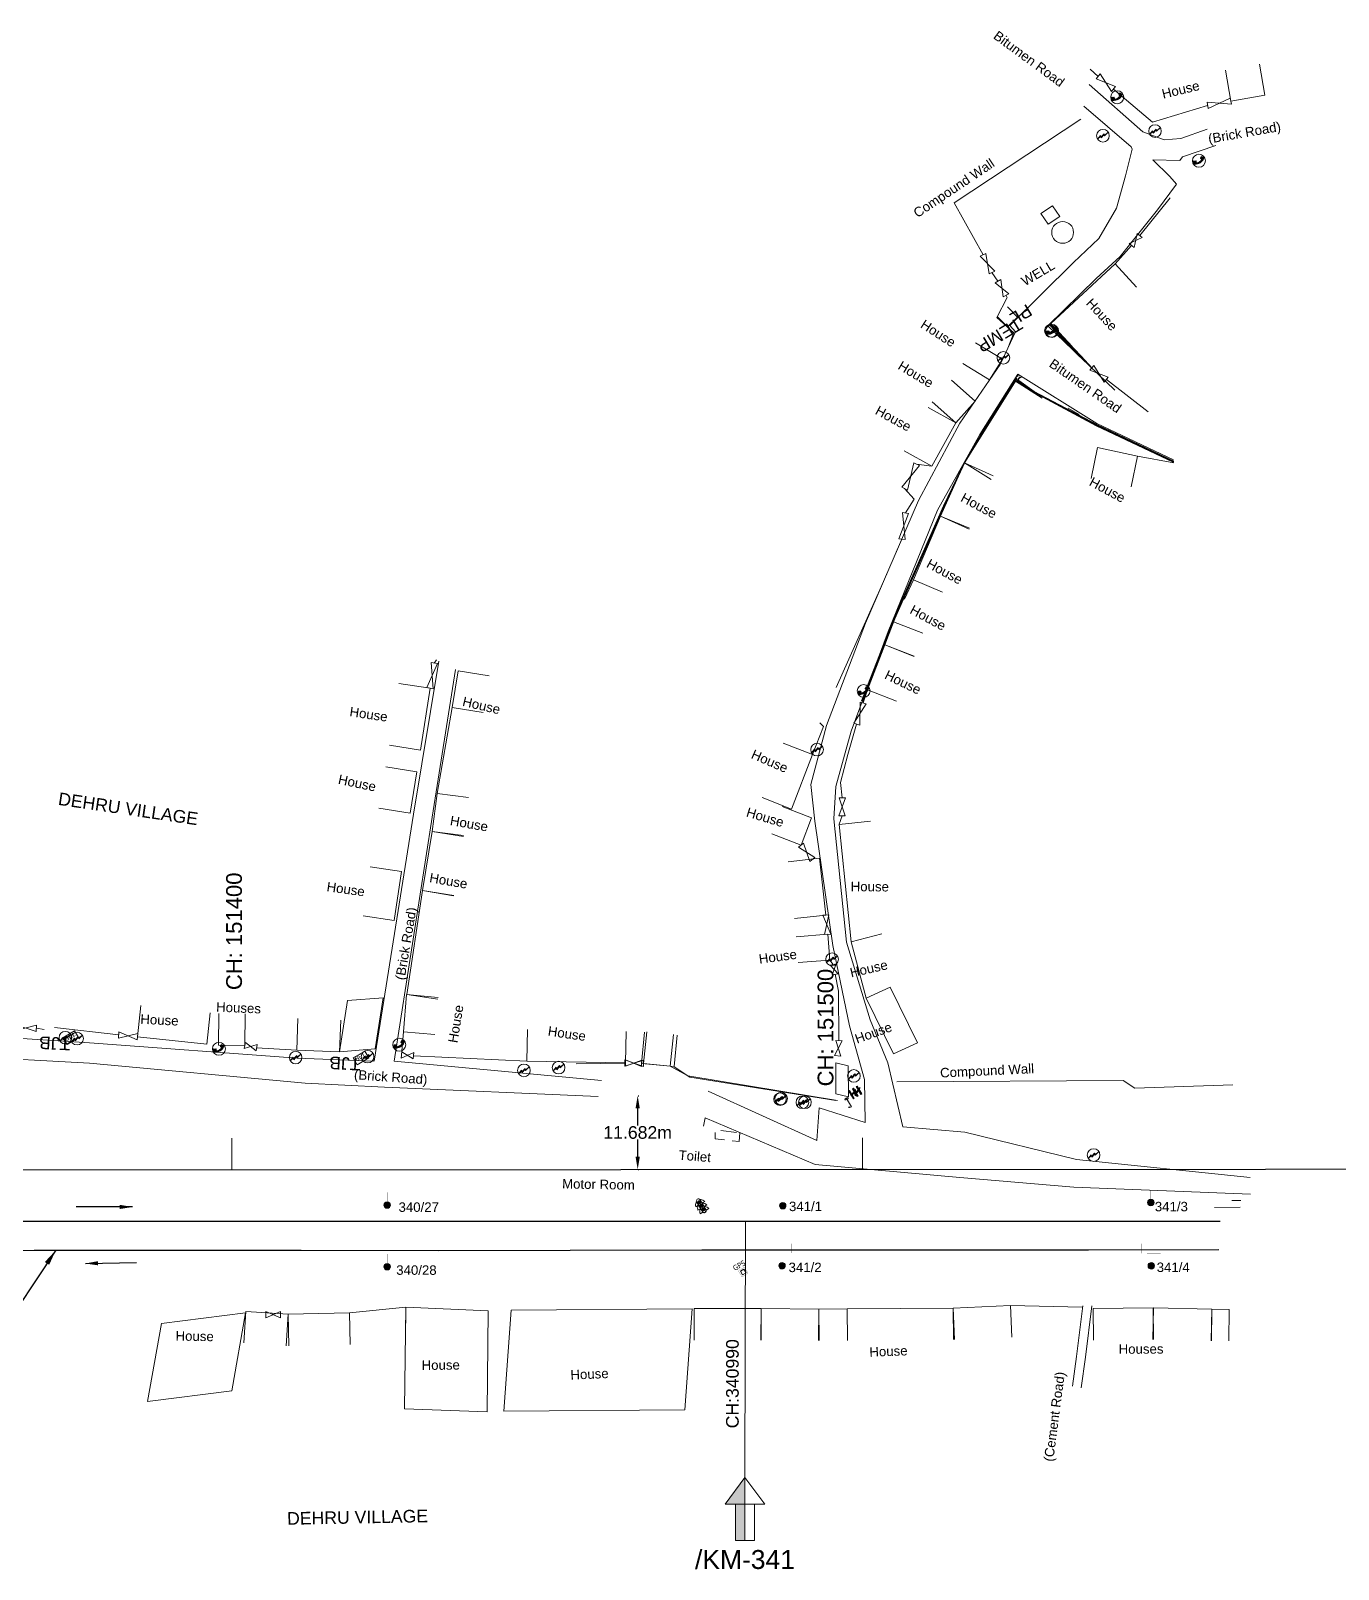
# Model space of a CAD drawing. Header units: metres. Extents: x 592467 to 614288, y 3398001 to 3402649.
# Drawn here: x 597419.9 to 597627.1, y 3398650 to 3398893.8 of the extents above; entities that cross this region are included whole.
import ezdxf
from ezdxf.enums import TextEntityAlignment as Align

# ---------------------------------------------------------------- set-up
doc = ezdxf.new("R2010")
doc.units = ezdxf.units.M
doc.header["$MEASUREMENT"] = 0
doc.linetypes.add('DASHED', pattern=[0.75, 0.5, -0.25])
doc.layers.get('0').update_dxf_attribs({"lineweight": 0})
doc.layers.get('Defpoints').update_dxf_attribs({"lineweight": 0})
for name, color, linetype, lineweight in [('Bounary Dim', 10, 'Continuous', 13), ('Commercial Building Pucca', 7, 'Continuous', 13), ('Compound Wall', 7, 'Continuous', 13), ('Drain Bottom', 5, 'Continuous', 0), ('Drain Top', 5, 'Continuous', 0), ('Electric Pole', 7, 'Continuous', 13), ('Existing Chainage', 7, 'Continuous', 0), ('Existing IR Track', 143, 'Continuous', 0), ('flow direction', 7, 'Continuous', 0), ('Gate', 7, 'Continuous', 13), ('GPS', 7, 'Continuous', 13), ('Grill', 7, 'Continuous', 13), ('KM STONE', 7, 'Continuous', 0), ('Lamp_Post', 7, 'Continuous', 0), ('OHE MAST', 7, 'Continuous', 0), ('OHE MAST TEXT', 7, 'Continuous', 0), ('Pipe Line', 4, 'Continuous', 0), ('Proposed Chainage', 10, 'Continuous', 0), ('Religious_Place', 7, 'Continuous', 13), ('Residential Building Pucca', 7, 'Continuous', 13), ('Residential Building Semipucca', 7, 'Continuous', 13), ('Shed', 7, 'Continuous', 13), ('Sign Board', 7, 'Continuous', 13), ('Subroad Edge', 34, 'Continuous', 0), ('Telephone Junction Box', 7, 'Continuous', 13), ('Telephone_Pole', 7, 'Continuous', 13), ('Text', 7, 'Continuous', 13), ('TJB', 7, 'Continuous', 0), ('Transformer', 7, 'Continuous', 13), ('Village Name', 7, 'Continuous', 0), ('Well', 5, 'Continuous', 0)]:
    doc.layers.add(name, color=color, linetype=linetype, lineweight=lineweight)
doc.styles.add('ARIAL', font='arial.ttf')
doc.styles.add('CUT-FILL', font='cut-fill.shx', dxfattribs={"height": 2})
doc.styles.get("Standard").update_dxf_attribs({"font": 'arial.ttf'})
doc.styles.add('street name', font='tahoma.ttf', dxfattribs={"height": 2})
doc.styles.add('Style-Arial', font='arial.ttf')
doc.styles.add('Text', font='arial.ttf', dxfattribs={"height": 2})
doc.styles.add('Vill txt', font='arial.ttf', dxfattribs={"height": 3})
doc.dimstyles.new('ISO-25', dxfattribs={"dimtxt": 2.5, "dimasz": 2.5, "dimexe": 1.25, "dimexo": 0.625, "dimtad": 1, "dimtxsty": 'Standard', "dimcen": 2.5, "dimadec": 0, "dimazin": 0, "dimtfac": 1, "dimtmove": 0, "dimatfit": 3, "dimfxl": 1, "dimarcsym": 0})
doc.dimstyles.get("Standard").update_dxf_attribs({"dimtxt": 8, "dimasz": 0.18, "dimexe": 0.18, "dimexo": 0.0625, "dimgap": 0.09, "dimtad": 0, "dimtih": 1, "dimtoh": 1, "dimdec": 3, "dimzin": 0, "dimdsep": 46, "dimtxsty": 'Standard', "dimcen": 0.09, "dimadec": 0, "dimazin": 0, "dimtfac": 1, "dimtdec": 3, "dimtofl": 0, "dimtmove": 0, "dimatfit": 3, "dimfxl": 1, "dimtolj": 1, "dimtzin": 0, "dimarcsym": 0})

# ---------------------------------------------------------------- blocks, each defined once
blk = doc.blocks.new('GT')
at = {"layer": 'Gate'}
for p, q in [((-0.5, -0.5), (-0.5, 0.5)), ((-0.5, 0.5), (0.5, -0.5)), ((0.5, 0.5), (0.5, -0.5))]:
    blk.add_line(p, q, dxfattribs=at)
at = {"layer": 'Gate', "flags": 128}
blk.add_lwpolyline([(0.5, 0.5), (-0.5, -0.5)], dxfattribs=at)
blk = doc.blocks.new('EP')
at = {"extrusion": (0, 0, -1)}
blk.add_hatch(color=8, dxfattribs=at).paths.add_polyline_path([(-0.31, -0.24), (-0.94, -0.01), (-0.41, -0.1), (-0.43, 0.15), (0.21, -0.05), (0.21, 0.16), (0.93, -0.01), (0.31, 0.07), (0.31, -0.19), (-0.31, 0)])
at = {"color": 8}
for p, q in [((-0.93, -0.01), (-0.21, 0.16)), ((-0.31, 0.07), (-0.93, -0.01)), ((-0.31, -0.19), (-0.31, 0.07)), ((0.31, 0), (-0.31, -0.19)), ((-0.21, 0.16), (-0.21, -0.05)), ((-0.21, -0.05), (0.43, 0.15)), ((0.31, -0.24), (0.31, 0)), ((0.43, 0.15), (0.41, -0.1)), ((0.94, -0.01), (0.31, -0.24)), ((0.41, -0.1), (0.94, -0.01))]:
    blk.add_line(p, q, dxfattribs=at)
blk.add_circle((0, 0), 1, dxfattribs=at)
blk = doc.blocks.new('LP')
at = {"flags": 128}
for points in [[(0, 0), (0, 1.5)], [(0.25, 1.35), (0.44, 1.35)]]:
    blk.add_lwpolyline(points, dxfattribs=at)
for centre, radius, start, end in [((0.07, 0.99), 0.519, 57.6425, 97.3165), ((0.34, 1.33), 0.094, 11.7012, 168.0476)]:
    blk.add_arc(centre, radius, start, end)
at = {"extrusion": (0, 0, -1)}
blk.add_ellipse((0, 0.01), major_axis=(0.308, 0), ratio=0.400495, dxfattribs=at)
blk.add_ellipse((0.35, 1.36), major_axis=(0.0017, 0.0438), ratio=0.461056, start_param=1.74022, end_param=4.575836)
blk = doc.blocks.new('SIG')
for color, points in [(1, [(-0.22, 0.42, 0.180295), (-0.01, 0.33, -0.00255), (0.01, 0.33, -0.00255), (0.02, 0.33, 0.180295), (0.23, 0.42, -0.002654), (0.25, 0.44, 0.184495), (0.33, 0.65, 1.000001), (-0.32, 0.65, 0.184495), (-0.24, 0.44, -0.002654)]), (2, [(0.23, -0.23, -0.002654), (0.25, -0.21, 0.184495), (0.33, 0.01, 1.000001), (-0.32, 0.01, 0.184495), (-0.24, -0.21, -0.002654), (-0.22, -0.23, 0.180295), (-0.01, -0.32, -0.00255), (0.01, -0.32, -0.00255), (0.02, -0.32, 0.180295)]), (3, [(0.23, -0.88, -0.002654), (0.25, -0.86, 0.184495), (0.33, -0.64, 1.000001), (-0.32, -0.64, 0.184495), (-0.24, -0.86, -0.002654), (-0.22, -0.88, 0.395599)])]:
    blk.add_hatch(color=color).paths.add_polyline_path(points)
for p, q in [((-0.31, 0.98), (-0.32, -0.9)), ((0.33, -0.9), (0.32, 0.98))]:
    blk.add_line(p, q)
at = {"flags": 128}
for points in [[(-0.31, 0.98), (-0.81, 0.98, 0.198758), (-0.42, 0.41, 0.003814), (-0.31, 0.39)], [(-0.31, 0.33), (-0.81, 0.33, 0.198758), (-0.42, -0.23, 0.003727), (-0.32, -0.26)], [(0.32, 0.98), (0.82, 0.98, -0.198758), (0.44, 0.41, -0.003814), (0.32, 0.39)], [(0.32, 0.33), (0.82, 0.33, -0.198758), (0.44, -0.23, -0.003727), (0.33, -0.26)], [(-0.32, -0.32), (-0.81, -0.32, 0.198758), (-0.42, -0.88, 0.003639), (-0.32, -0.9)], [(0.33, -0.32), (0.82, -0.32, -0.198758), (0.44, -0.88, -0.003639), (0.33, -0.9)]]:
    blk.add_lwpolyline(points, format="xyb", dxfattribs=at)
for centre, radius, start, end in [((0.01, 0.91), 0.324, 12.4049, 167.5951), ((0.01, 0.81), 0.357, 27.7578, 152.2422), ((0.01, -0.9), 0.324, 181.4572, 358.5428)]:
    blk.add_arc(centre, radius, start, end)
blk = doc.blocks.new('TP')
at = {"layer": 'Telephone_Pole'}
blk.add_hatch(color=8, dxfattribs=at).paths.add_polyline_path([(0.49, 0.08, -0.516403), (0.5, 0.04, 0.157799), (0.42, -0.19, 0.257253), (0.43, -0.21), (0.7, -0.4, 0.297943), (0.73, -0.4, 0.213635), (0.94, -0.09, 0.292624), (0.86, 0.1, 0.314672), (-0.86, 0.1, 0.297888), (-0.94, -0.1, 0.205841), (-0.73, -0.4, 0.297943), (-0.7, -0.4), (-0.43, -0.21, 0.257253), (-0.42, -0.19, 0.155164), (-0.5, 0.04, -0.510878), (-0.49, 0.08, -0.167449)])
at = {"layer": 'Telephone_Pole', "color": 8}
for p, q in [((-0.7, -0.4), (-0.43, -0.21)), ((0.7, -0.4), (0.43, -0.21))]:
    blk.add_line(p, q, dxfattribs=at)
blk.add_circle((0, 0), 1.03, dxfattribs=at)
for centre, radius, start, end in [((0.01, -1.13), 1.5, 55.3659, 125.2353), ((-0.48, 0.05), 0.0243, 109.2181, 217.464), ((-0.82, -0.21), 0.402, 2.1844, 37.464), ((0.01, -1.34), 1.5, 71.1943, 109.2181), ((0.82, -0.21), 0.402, 141.9464, 177.8156), ((0.48, 0.06), 0.0243, 321.9464, 71.1943), ((0.75, -0.06), 0.194, 350.1231, 55.3659), ((-0.44, -0.19), 0.0258, 304.4776, 2.1844), ((0.44, -0.19), 0.0258, 177.8156, 235.5224), ((0.72, -0.38), 0.0258, 235.5224, 301.8866), ((0.49, -0.01), 0.462, 301.8866, 350.1231)]:
    blk.add_arc(centre, radius, start, end, dxfattribs=at)
for p in [(-0.44, -0.22), (0.44, -0.22)]:
    blk.add_point(p, dxfattribs=at)
blk = doc.blocks.new('TRF')
at = {"extrusion": (0, 0, -1)}
blk.add_hatch(color=256, dxfattribs=at).paths.add_polyline_path([(-0.22, -0.04), (-0.38, 0.42), (0.98, -0.29), (-0.02, 0.04), (0.18, -0.39), (-0.98, 0.09)])
for p, q in [((-0.69, 0.72), (-0.69, -0.72)), ((-0.52, 0.72), (-0.69, 0.72)), ((-0.52, -0.72), (-0.52, 0.72)), ((0, 0.72), (0, -0.72)), ((0.17, 0.72), (0, 0.72)), ((0.17, -0.72), (0.17, 0.72)), ((0.7, 0.72), (0.7, -0.72)), ((0.87, 0.72), (0.7, 0.72)), ((0.87, -0.72), (0.87, 0.72)), ((-0.69, -0.72), (-0.52, -0.72)), ((0, -0.72), (0.17, -0.72)), ((0.7, -0.72), (0.87, -0.72))]:
    blk.add_line(p, q)
at = {"flags": 128}
blk.add_lwpolyline([(0.22, -0.04), (0.38, 0.42), (-0.98, -0.29), (0.02, 0.04), (-0.18, -0.39), (0.98, 0.09), (0.22, -0.04)], close=True, dxfattribs=at)
blk = doc.blocks.new('GPS')
at = {"const_width": 0.0279, "flags": 128}
blk.add_lwpolyline([(0.56, -0.56), (-0.56, -0.56), (-0.56, 0.56), (0.56, 0.56), (0.56, -0.56)], close=True, dxfattribs=at)
blk.add_3dface([(0.33, -0.33), (-0.33, -0.33), (-0.33, 0.33), (0.33, 0.33)])
at = {"style": 'street name'}
blk.add_text('GPS', height=0.868, rotation=179.0563, dxfattribs=at).set_placement((1.06, -0.8, -111.29))
blk = doc.blocks.new('TJB')
at = {"layer": 'TJB'}
for p, q in [((1.04, 0.63), (-1.09, 0.63)), ((-1.09, 0.63), (-1.09, -0.63)), ((1.04, -0.63), (1.04, 0.63)), ((-1.09, -0.63), (1.04, -0.63))]:
    blk.add_line(p, q, dxfattribs=at)
at = {"layer": 'TJB', "insert": (-0.9, -0.62), "char_height": 0.739, "attachment_point": 7, "line_spacing_factor": 0.6, "style": 'CUT-FILL'}
blk.add_mtext('TJB', dxfattribs=at)
blk = doc.blocks.new('OHE MAST')
at = {"layer": 'OHE MAST'}
h = blk.add_hatch(color=256, dxfattribs=at)
edge = h.paths.add_edge_path()
edge.add_arc((0, 0), 0.514, 0, 360)
at = {"layer": 'OHE MAST', "lineweight": 13, "const_width": 0.01, "flags": 128}
for points in [[(1.5, 3.5), (1.5, 2), (-1.5, 2), (-1.5, 3.5)], [(0, 2), (0, 0)]]:
    blk.add_lwpolyline(points, dxfattribs=at)
at = {"layer": 'OHE MAST'}
blk.add_circle((0, 0), 0.514, dxfattribs=at)
blk = doc.blocks.new('KM POST PLAN')
at = {"extrusion": (0, 0, -1)}
h = blk.add_hatch(color=256, dxfattribs=at)
h.paths.add_polyline_path([(0, -20), (0, -8.47), (3, -8.47), (3, -20)])
h.paths.add_polyline_path([(0, -8.47), (0, 0), (6.25, -8.47), (3, -8.47)], flags=16)
at = {"flags": 128}
for points in [[(0, 0), (-6.25, -8.47), (6.25, -8.47)], [(0, 0), (0, -20)], [(0, 0), (6.25, -8.47)], [(3, -8.47), (3, -20), (-3, -20), (-3, -8.47)]]:
    blk.add_lwpolyline(points, dxfattribs=at)
at = {"style": 'Style-Arial'}
blk.add_attdef('KM-POST', text='', height=6, dxfattribs=at).set_placement((0, -26, -263.95), align=Align.MIDDLE_CENTER)
blk = doc.blocks.new('*D227')
at = {"layer": 'Bounary Dim', "color": 0, "lineweight": -2, "transparency": 16777216}
for p, q in [((597516.12, 3398725.05), (597516.24, 3398725.05)), ((597516.06, 3398723.05), (597516.06, 3398720.32)), ((597516.07, 3398715.37), (597516.07, 3398718.1)), ((597516.13, 3398713.37), (597516.25, 3398713.37))]:
    blk.add_line(p, q, dxfattribs=at)
at = {"layer": 'Bounary Dim', "color": 0, "lineweight": 13, "transparency": 16777216}
for points in [[(597516.4, 3398723.05), (597515.73, 3398723.05), (597516.06, 3398725.05)], [(597516.4, 3398715.37), (597515.73, 3398715.37), (597516.07, 3398713.37)]]:
    blk.add_solid(points, dxfattribs=at)
at = {"layer": 'Defpoints', "color": 0, "lineweight": 13, "transparency": 16777216}
for p in [(597516.06, 3398725.05), (597516.07, 3398713.37), (597516.07, 3398713.37)]:
    blk.add_point(p, dxfattribs=at)
at = {"layer": 'Bounary Dim', "color": 0, "transparency": 16777216, "insert": (597516.06, 3398719.21), "char_height": 2, "attachment_point": 5}
blk.add_mtext('\\A1;11.682m', dxfattribs=at)

msp = doc.modelspace()

# ---------------------------------------------------------------- linework, layer by layer
at = {"layer": 'Bounary Dim', "lineweight": 30, "flags": 128}
msp.add_lwpolyline([(596593.3051, 3398712.8805), (598740.0687, 3398714.0135)], dxfattribs=at)
at = {"layer": 'Commercial Building Pucca', "color": 88, "linetype": 'DASHED', "ltscale": 5, "flags": 128}
msp.add_lwpolyline([(597532.2385, 3398719.1602), (597532.1761, 3398717.7881), (597528.3298, 3398718.2247), (597528.3937, 3398719.6304)], close=True, dxfattribs=at)
at = {"layer": 'Commercial Building Pucca'}
msp.add_3dface([(597582.9668, 3398864.4024), (597581.1545, 3398863.1568), (597579.9837, 3398864.8534), (597581.7965, 3398866.0993)], dxfattribs=at)
at = {"layer": 'Compound Wall', "lineweight": 13, "flags": 128}
for points in [[(597589.0478, 3398886.5848), (597587.8081, 3398887.7582)], [(597606.4152, 3398881.9774), (597597.6732, 3398879.3417), (597591.4988, 3398884.5889)], [(597586.319, 3398879.8281), (597566.2539, 3398866.5615), (597570.8179, 3398858.3111)], [(597600.4678, 3398867.3545), (597595.6606, 3398861.3922)], [(597594.3524, 3398859.7728), (597591.7494, 3398856.8731)], [(597572.2208, 3398855.5282), (597573.1818, 3398854.1299)], [(597574.4566, 3398851.879), (597574.631, 3398851.5547), (597572.9936, 3398848.3703)], [(597572.9936, 3398848.3703), (597575.693, 3398845.9576), (597574.7227, 3398843.5433)], [(597588.076, 3398840.4061), (597586.3623, 3398842.2512)], [(597596.9755, 3398833.4499), (597590.3613, 3398838.5428)], [(597586.0527, 3398833.0081), (597584.294, 3398834.0259)], [(597601.0755, 3398825.3462), (597595.3093, 3398826.4204)], [(597562.6794, 3398824.8259), (597560.2672, 3398825.15)], [(597557.9374, 3398813.2537), (597554.6854, 3398805.7145), (597547.5258, 3398789.751)], [(597559.8003, 3398806.8044), (597558.3748, 3398803.719)], [(597484.1893, 3398794.1151), (597483.8106, 3398793.6109)], [(597484.1893, 3398794.1151), (597483.8106, 3398793.6109)], [(597551.8105, 3398787.2895), (597552.4788, 3398789.3679)], [(597484.299, 3398772.9463), (597486.6509, 3398786.5676)], [(597484.299, 3398772.9463), (597486.6509, 3398786.5676)], [(597544.9628, 3398784.1495), (597545.5269, 3398783.5365), (597543.8031, 3398779.1095)], [(597548.4956, 3398772.26), (597548.2054, 3398774.7026), (597549.3563, 3398779.145), (597550.7759, 3398783.9313)], [(597547.9987, 3398768.0942), (597548.483, 3398769.4079)], [(597547.058, 3398745.8597), (597546.504, 3398746.5457)], [(597547.9733, 3398733.7763), (597547.9033, 3398741.6009), (597547.3691, 3398744.2889)], [(597421.976, 3398735.5594), (597420.7436, 3398735.7601)], [(597421.976, 3398735.5594), (597420.7436, 3398735.7601)], [(597433.7944, 3398734.6909), (597423.5959, 3398735.8815)], [(597433.7944, 3398734.6909), (597423.5959, 3398735.8815)], [(597478.6327, 3398731.5257), (597478.9242, 3398735.1958)], [(597478.6327, 3398731.5257), (597478.9242, 3398735.1958)], [(597462.0254, 3398732.2764), (597455.6602, 3398732.6561)], [(597462.0254, 3398732.2764), (597455.6602, 3398732.6561)], [(597498.4989, 3398730.5294), (597480.5349, 3398731.3927)], [(597498.4989, 3398730.5294), (597480.5349, 3398731.3927)], [(597514.0205, 3398730.2228), (597506.3391, 3398730.1031)], [(597547.735, 3398724.3099), (597524.0392, 3398728.1967), (597521.2378, 3398729.7568)], [(597547.4787, 3398724.2755), (597524.3135, 3398727.9615), (597521.8614, 3398729.6394)], [(597547.4787, 3398724.2755), (597524.3135, 3398727.9615), (597521.8614, 3398729.6394)], [(597610.4105, 3398726.7807), (597594.8939, 3398726.2681), (597593.0425, 3398727.4805), (597557.1545, 3398727.2708)], [(597607.5107, 3398707.3328), (597611.5614, 3398707.3665)], [(597575.1554, 3398691.7877), (597586.521, 3398691.5441)]]:
    msp.add_lwpolyline(points, dxfattribs=at)
at = {"layer": 'Drain Bottom', "flags": 128}
for points in [[(597586.181, 3398842.2335), (597581.4492, 3398847.1758)], [(597581.494, 3398847.2358), (597586.2213, 3398842.2781)], [(597576.0712, 3398838.9007), (597567.9232, 3398825.5594), (597564.6222, 3398818.5042), (597556.7275, 3398800.7199), (597551.6923, 3398787.6971)], [(597551.7728, 3398787.6466), (597556.7779, 3398800.6869), (597564.6762, 3398818.4631), (597567.9587, 3398825.5368), (597576.0949, 3398838.7331)], [(597576.4548, 3398839.1407), (597576.0712, 3398838.9007), (597576.0949, 3398838.7331), (597576.2901, 3398838.3593), (597578.8598, 3398836.557), (597588.7986, 3398831.2617), (597600.9869, 3398825.4975)], [(597601.0461, 3398825.5752), (597588.8578, 3398831.3394), (597578.9063, 3398836.601), (597576.3721, 3398838.3572), (597576.3616, 3398838.7241), (597576.5546, 3398838.8405), (597576.6769, 3398838.98)]]:
    msp.add_lwpolyline(points, dxfattribs=at)
at = {"layer": 'Drain Top', "flags": 128}
for points in [[(597586.1544, 3398842.1677), (597581.3833, 3398847.1424)], [(597581.5426, 3398847.2843), (597586.3581, 3398842.2541)], [(597551.5712, 3398787.6498), (597556.6732, 3398800.7487), (597564.5364, 3398818.5451), (597567.9138, 3398825.5678), (597575.9446, 3398838.7738)], [(597576.0434, 3398838.5796), (597567.9659, 3398825.5306), (597564.7145, 3398818.4932), (597556.8132, 3398800.6488), (597551.7576, 3398787.5222)], [(597576.3035, 3398839.2387), (597575.9446, 3398838.7738), (597576.0434, 3398838.5796), (597576.2623, 3398838.3158), (597578.8105, 3398836.5393)], [(597578.927, 3398836.6705), (597576.5071, 3398838.3788), (597576.4522, 3398838.6376), (597576.5683, 3398838.7624), (597576.913, 3398838.9235)], [(597578.8105, 3398836.5393), (597588.7463, 3398831.2169), (597600.9345, 3398825.4528)], [(597601.0579, 3398825.6345), (597588.8696, 3398831.3986), (597578.927, 3398836.6705)]]:
    msp.add_lwpolyline(points, dxfattribs=at)
at = {"layer": 'Existing Chainage', "linetype": 'Continuous', "lineweight": 13, "flags": 128}
msp.add_lwpolyline([(597533.0737, 3398664.5471), (597533.1503, 3398705.1772)], dxfattribs=at)
at = {"layer": 'Existing IR Track', "color": 0, "lineweight": 30, "flags": 128}
for points in [[(597136.0246, 3398705.1226), (597156.1763, 3398705.1287), (597173.0008, 3398705.1158), (597188.9717, 3398705.1036), (597210.7913, 3398705.1204), (597231.648, 3398705.1364), (597253.1239, 3398705.1348), (597274.0088, 3398705.1332), (597295.0658, 3398705.132), (597315.8039, 3398705.1308), (597338.024, 3398705.1227), (597357.826, 3398705.1154), (597380.8216, 3398705.1321), (597399.7833, 3398705.1458), (597420.4331, 3398705.1607), (597441.2624, 3398705.1757), (597462.7594, 3398705.1659), (597484.469, 3398705.156), (597505.2296, 3398705.1669), (597525.9898, 3398705.1779), (597546.5392, 3398705.1754), (597565.3996, 3398705.1732), (597587.522, 3398705.1829), (597608.3854, 3398705.192)], [(597135.9674, 3398700.6222), (597156.201, 3398700.6328), (597172.9433, 3398700.6268), (597189.2169, 3398700.621), (597210.735, 3398700.641), (597231.8927, 3398700.6606), (597253.0625, 3398700.6035), (597273.5165, 3398700.5483), (597295.0061, 3398700.5361), (597315.7848, 3398700.5247), (597337.9658, 3398700.5264), (597357.7137, 3398700.5282), (597380.7619, 3398700.5316), (597399.7953, 3398700.5345), (597420.3742, 3398700.5495), (597440.9539, 3398700.5644), (597462.6996, 3398700.5479), (597484.4198, 3398700.5314), (597505.3407, 3398700.5659), (597526.2594, 3398700.6005), (597546.5471, 3398700.6153), (597567.0063, 3398700.6301), (597587.5294, 3398700.6414), (597608.2065, 3398700.6528)]]:
    msp.add_lwpolyline(points, dxfattribs=at)
at = {"layer": 'Grill', "flags": 128}
msp.add_lwpolyline([(597611.6862, 3398708.4592), (597610.2432, 3398708.4588)], dxfattribs=at)
at = {"layer": 'Proposed Chainage', "linetype": 'Continuous', "lineweight": 0, "flags": 128}
for points in [[(597551.7054, 3398718.3863), (597551.708, 3398713.3863)], [(597451.7054, 3398718.3335), (597451.708, 3398713.3335)]]:
    msp.add_lwpolyline(points, dxfattribs=at)
at = {"layer": 'Religious_Place', "flags": 128}
msp.add_lwpolyline([(597574.7138, 3398850.0573), (597576.2698, 3398848.4533), (597574.6648, 3398846.8964), (597573.1173, 3398848.4916)], dxfattribs=at)
at = {"layer": 'Residential Building Pucca', "flags": 128}
for points in [[(597614.6154, 3398888.5358), (597615.4782, 3398883.6123), (597610.0958, 3398882.6691), (597609.233, 3398887.5926)], [(597584.9585, 3398843.7642), (597581.5608, 3398847.4303), (597591.7494, 3398856.8731), (597595.1471, 3398853.207)], [(597569.6385, 3398844.3684), (597573.9034, 3398841.7614), (597571.8426, 3398838.4922), (597567.6231, 3398841.0713)], [(597565.8332, 3398838.4623), (597569.5533, 3398835.1238), (597566.4756, 3398831.6943), (597562.7555, 3398835.0328)], [(597572.1201, 3398822.6906), (597567.8824, 3398825.3414), (597575.9684, 3398838.2679), (597580.2061, 3398835.617)], [(597587.9294, 3398822.8612), (597588.9556, 3398827.7533), (597595.3093, 3398826.4204), (597594.283, 3398821.5284)], [(597568.5986, 3398814.8598), (597564.0449, 3398816.9213), (597567.8955, 3398825.3229), (597572.4105, 3398823.2801)], [(597558.3793, 3398821.2872), (597559.8719, 3398819.5729), (597558.5317, 3398817.4075)], [(597564.4095, 3398804.8706), (597559.8003, 3398806.8044), (597564.0449, 3398816.9213), (597568.6542, 3398814.9874)], [(597559.9116, 3398794.7323), (597555.2408, 3398796.5124), (597556.6192, 3398800.1292), (597561.29, 3398798.3491)], [(597557.082, 3398787.5554), (597552.4788, 3398789.3679), (597555.2408, 3398796.5124), (597559.8909, 3398794.6788)], [(597491.5851, 3398785.768), (597486.6509, 3398786.5676), (597487.5909, 3398792.3683), (597492.525, 3398791.5687)], [(597491.5851, 3398785.768), (597486.6509, 3398786.5676), (597487.5909, 3398792.3683), (597492.525, 3398791.5687)], [(597478.2092, 3398790.3932), (597483.15, 3398789.6353), (597481.6462, 3398779.8314), (597476.7055, 3398780.5892)], [(597478.2092, 3398790.3932), (597483.15, 3398789.6353), (597481.6462, 3398779.8314), (597476.7055, 3398780.5892)], [(597539.1445, 3398780.9212), (597543.8031, 3398779.1095), (597540.4448, 3398770.4739), (597535.7862, 3398772.2857)], [(597476.1261, 3398777.192), (597481.0593, 3398776.3867), (597479.9872, 3398769.8188), (597475.054, 3398770.6241)], [(597476.1261, 3398777.192), (597481.0593, 3398776.3867), (597479.9872, 3398769.8188), (597475.054, 3398770.6241)], [(597488.4695, 3398766.2906), (597483.5132, 3398766.939), (597484.299, 3398772.9463), (597489.2553, 3398772.2979)], [(597488.4695, 3398766.2906), (597483.5132, 3398766.939), (597484.299, 3398772.9463), (597489.2553, 3398772.2979)], [(597538.9807, 3398770.8897), (597543.6414, 3398769.0833), (597541.97, 3398764.7708), (597537.3093, 3398766.5772)], [(597554.7455, 3398750.7283), (597549.9109, 3398749.4587), (597547.9963, 3398768.0341), (597552.9685, 3398768.5466)], [(597486.8887, 3398756.7328), (597481.9574, 3398757.5499), (597483.5132, 3398766.939), (597488.4445, 3398766.1218)], [(597486.8887, 3398756.7328), (597481.9574, 3398757.5499), (597483.5132, 3398766.939), (597488.4445, 3398766.1218)], [(597539.9441, 3398762.1368), (597544.9135, 3398762.6758), (597545.889, 3398753.6825), (597540.9196, 3398753.1434)], [(597473.6762, 3398761.3036), (597478.6217, 3398760.5776), (597477.4832, 3398752.8218), (597472.5376, 3398753.5478)], [(597473.6762, 3398761.3036), (597478.6217, 3398760.5776), (597477.4832, 3398752.8218), (597472.5376, 3398753.5478)], [(597484.391, 3398740.3405), (597479.4495, 3398741.0936), (597481.9574, 3398757.5499), (597486.8989, 3398756.7968)], [(597484.391, 3398740.3405), (597479.4495, 3398741.0936), (597481.9574, 3398757.5499), (597486.8989, 3398756.7968)], [(597541.2012, 3398750.2332), (597546.1844, 3398750.6243), (597546.5044, 3398746.5466), (597541.5212, 3398746.1556)], [(597556.1152, 3398742.2569), (597552.264, 3398740.4978), (597549.9109, 3398749.4587), (597554.7455, 3398750.7283)], [(597483.9032, 3398734.7548), (597478.9242, 3398735.1958), (597479.4442, 3398741.0669), (597484.4232, 3398740.6259)], [(597483.9032, 3398734.7548), (597478.9242, 3398735.1958), (597479.4442, 3398741.0669), (597484.4232, 3398740.6259)], [(597448.3077, 3398738.1796), (597447.776, 3398733.2094), (597436.7832, 3398734.3853), (597437.3149, 3398739.3555)], [(597448.3077, 3398738.1796), (597447.776, 3398733.2094), (597436.7832, 3398734.3853), (597437.3149, 3398739.3555)], [(597453.8376, 3398738.0093), (597453.7837, 3398733.0111), (597449.6002, 3398733.0561), (597449.6541, 3398738.0544)], [(597453.8376, 3398738.0093), (597453.7837, 3398733.0111), (597449.6002, 3398733.0561), (597449.6541, 3398738.0544)], [(597468.9901, 3398737.0089), (597468.7967, 3398732.0142), (597462.0254, 3398732.2764), (597462.2189, 3398737.2712)], [(597468.9901, 3398737.0089), (597468.7967, 3398732.0142), (597462.0254, 3398732.2764), (597462.2189, 3398737.2712)], [(597514.2312, 3398735.2375), (597514.1386, 3398730.2398), (597498.4989, 3398730.5294), (597498.5915, 3398735.5271)], [(597514.2312, 3398735.2375), (597514.1386, 3398730.2398), (597498.4989, 3398730.5294), (597498.5915, 3398735.5271)], [(597522.3132, 3398734.6473), (597521.8359, 3398729.6716), (597516.6833, 3398730.1659), (597517.1606, 3398735.1416)], [(597522.3132, 3398734.6473), (597521.8359, 3398729.6716), (597516.6833, 3398730.1659), (597517.1606, 3398735.1416)], [(597521.7313, 3398734.7309), (597521.2378, 3398729.7568), (597517.0002, 3398730.1771), (597517.4936, 3398735.1513)], [(597566.3114, 3398686.4071), (597566.0983, 3398691.4011), (597575.1554, 3398691.7877), (597575.3685, 3398686.7937)], [(597453.6233, 3398685.8643), (597453.9468, 3398690.8523), (597460.6746, 3398690.416), (597460.3512, 3398685.428)], [(597453.6233, 3398685.8643), (597453.9468, 3398690.8523), (597460.6746, 3398690.416), (597460.3512, 3398685.428)], [(597460.7782, 3398685.4186), (597460.6746, 3398690.416), (597470.3838, 3398690.6173), (597470.4874, 3398685.6198)], [(597460.7782, 3398685.4186), (597460.6746, 3398690.416), (597470.3838, 3398690.6173), (597470.4874, 3398685.6198)], [(597525.0059, 3398686.3222), (597525.0034, 3398691.3207), (597535.6541, 3398691.3262), (597535.6567, 3398686.3276)], [(597535.6044, 3398686.3279), (597535.6541, 3398691.3262), (597544.802, 3398691.2352), (597544.7523, 3398686.2369)], [(597544.8491, 3398686.2369), (597544.802, 3398691.2352), (597549.2719, 3398691.2773), (597549.319, 3398686.279)], [(597549.3087, 3398686.2789), (597549.2719, 3398691.2773), (597566.0983, 3398691.4011), (597566.1351, 3398686.4027)], [(597588.3198, 3398686.3124), (597588.2634, 3398691.3106), (597597.7975, 3398691.4181), (597597.8539, 3398686.4199)], [(597597.7053, 3398686.4352), (597597.8277, 3398691.4322), (597607.0831, 3398691.2056), (597606.9608, 3398686.2086)], [(597607.0347, 3398686.2073), (597607.0831, 3398691.2056), (597609.8353, 3398691.1789), (597609.7868, 3398686.1806)]]:
    msp.add_lwpolyline(points, dxfattribs=at)
at = {"layer": 'Residential Building Pucca'}
for points in [[(597475.7307, 3398740.5848), (597474.4378, 3398732.4531), (597468.7967, 3398732.0142), (597470.0895, 3398740.146)], [(597475.7307, 3398740.5848), (597474.4378, 3398732.4531), (597468.7967, 3398732.0142), (597470.0895, 3398740.146)], [(597560.4315, 3398733.4303), (597556.6028, 3398731.6814), (597552.264, 3398740.4978), (597556.1152, 3398742.2569)], [(597492.2045, 3398674.9348), (597492.3779, 3398690.9664), (597479.2913, 3398691.5419), (597479.1169, 3398675.4224)], [(597492.2045, 3398674.9348), (597492.3779, 3398690.9664), (597479.2913, 3398691.5419), (597479.1169, 3398675.4224)], [(597453.9025, 3398690.6193), (597440.5619, 3398688.9431), (597438.3672, 3398676.5853), (597451.708, 3398678.2615)], [(597453.9025, 3398690.6193), (597440.5619, 3398688.9431), (597438.3672, 3398676.5853), (597451.708, 3398678.2615)], [(597524.7174, 3398691.2599), (597496.0264, 3398691.0543), (597494.839, 3398675.0627), (597523.5462, 3398675.2684)], [(597524.7174, 3398691.2599), (597496.0264, 3398691.0543), (597494.839, 3398675.0627), (597523.5462, 3398675.2684)]]:
    msp.add_3dface(points, dxfattribs=at)
at = {"layer": 'Residential Building Semipucca', "flags": 128}
for points in [[(597562.1009, 3398834.1123), (597566.4756, 3398831.6943), (597562.6794, 3398824.8259), (597558.3046, 3398827.2439)], [(597470.4874, 3398685.6198), (597470.3849, 3398690.6183), (597479.3131, 3398691.5589), (597479.2353, 3398686.3645)], [(597470.4874, 3398685.6198), (597470.3849, 3398690.6183), (597479.3131, 3398691.5589), (597479.2353, 3398686.3645)]]:
    msp.add_lwpolyline(points, dxfattribs=at)
at = {"layer": 'Shed'}
msp.add_3dface([(597547.4644, 3398730.263), (597547.4999, 3398725.3298), (597549.4723, 3398724.8515), (597549.4367, 3398729.7856)], dxfattribs=at)
at = {"layer": 'Subroad Edge', "lineweight": 13, "flags": 128}
for points in [[(597587.6226, 3398885.3235), (597596.1383, 3398877.8304), (597599.5397, 3398876.5159), (597602.1687, 3398876.7484), (597606.3573, 3398878.2303)], [(597527.2614, 3398725.7764), (597544.4498, 3398717.94), (597544.8171, 3398723.1048), (597552.1177, 3398720.7847), (597552.0298, 3398727.5976), (597549.6615, 3398736.1329), (597547.0055, 3398748.8496), (597544.1366, 3398768.5595), (597543.5167, 3398774.3732), (597545.9771, 3398783.7266), (597552.1669, 3398799.9232), (597560.565, 3398819.3934), (597567.1128, 3398831.6289), (597573.5403, 3398840.9283), (597575.9692, 3398846.0996), (597575.0489, 3398847.1351), (597585.1779, 3398857.1192), (597589.1438, 3398860.8765), (597591.9759, 3398865.7301), (597593.3758, 3398870.8351), (597594.4604, 3398875.049), (597594.2858, 3398875.405), (597586.7853, 3398881.8701)], [(597607.7269, 3398875.6552), (597602.4101, 3398873.8634), (597602.0104, 3398873.2506), (597597.7172, 3398873.3875), (597600.4338, 3398870.7501), (597601.5029, 3398869.5237), (597598.4886, 3398865.4322), (597592.5592, 3398858.0604), (597588.7315, 3398854.5635), (597581.0739, 3398847.0641), (597591.6858, 3398836.8683)], [(597601.0158, 3398825.8298), (597588.8275, 3398831.5939), (597576.3333, 3398839.4189), (597570.3024, 3398829.8538), (597563.589, 3398817.8558), (597555.7871, 3398798.6197), (597549.9258, 3398782.7966), (597547.4685, 3398774.0476), (597547.1561, 3398768.921), (597549.1877, 3398749.3577), (597552.9198, 3398737.084), (597555.739, 3398730.2416), (597558.1106, 3398720.1351), (597567.9374, 3398719.2498), (597585.6037, 3398714.9458), (597613.1734, 3398712.0798)], [(597484.5697, 3398793.8905), (597480.5102, 3398769.6444), (597474.2705, 3398730.5445)], [(597484.5697, 3398793.8905), (597480.5102, 3398769.6444), (597474.2705, 3398730.5445)], [(597487.1997, 3398792.6194), (597483.4803, 3398769.1985), (597477.4497, 3398730.532)], [(597487.1997, 3398792.6194), (597483.4803, 3398769.1985), (597477.4497, 3398730.532)], [(597474.2575, 3398730.5441), (597462.1028, 3398731.0196), (597429.144, 3398733.4224), (597392.012, 3398735.8127)], [(597474.2575, 3398730.5441), (597462.1028, 3398731.0196), (597429.144, 3398733.4224), (597392.012, 3398735.8127)], [(597509.7832, 3398724.9466), (597475.9081, 3398726.4278), (597463.3495, 3398727.0158), (597429.1473, 3398730.1974), (597390.315, 3398732.3236)], [(597509.7832, 3398724.9466), (597475.9081, 3398726.4278), (597463.3495, 3398727.0158), (597429.1473, 3398730.1974), (597390.315, 3398732.3236)], [(597510.3234, 3398727.4457), (597477.4497, 3398730.532)], [(597510.3234, 3398727.4457), (597477.4497, 3398730.532)], [(597613.1876, 3398709.4255), (597585.2226, 3398710.5337), (597567.1139, 3398712.0986), (597544.1939, 3398714.1247), (597526.7383, 3398721.5434), (597526.5109, 3398720.248)], [(597585.0115, 3398678.9989), (597585.6059, 3398683.7181), (597586.6557, 3398691.7492)], [(597588.0627, 3398691.7392), (597587.029, 3398683.593), (597586.3506, 3398678.7469)]]:
    msp.add_lwpolyline(points, dxfattribs=at)
at = {"layer": 'Well'}
msp.add_circle((597583.4309, 3398861.8635), 1.7264, dxfattribs=at)

# ---------------------------------------------------------------- block references
at = {"layer": 'Electric Pole', "rotation": 210.979233574599}
for p, xscale, yscale, zscale in [((597598.0722, 3398877.9289), 0.9997078269177826, 0.9997078269177826, 0.9997078269177826), ((597589.8196, 3398877.1864), 0.9997078269177826, 0.9997078269177826, 0.9997078269177826), ((597574.0357, 3398841.9861), 0.9997078269177826, 0.9997078269177826, 0.9997078269177826), ((597544.5002, 3398779.8976), 0.9997078269177826, 0.9997078269177826, 0.9997078269177826), ((597546.8858, 3398746.6796), 0.9997078269177826, 0.9997078269177826, 0.9997078269177826), ((597425.3488, 3398734.2314), 0.9997078270183116, 0.9997078270183116, 0.9997078270183116), ((597425.3488, 3398734.2314), 0.9997078270183116, 0.9997078270183116, 0.9997078270183116), ((597427.1963, 3398734.105), 0.9997078270183116, 0.9997078270183116, 0.9997078270183116), ((597427.1963, 3398734.105), 0.9997078270183116, 0.9997078270183116, 0.9997078270183116), ((597461.8475, 3398731.1), 0.9997078270183116, 0.9997078270183116, 0.9997078270183116), ((597461.8475, 3398731.1), 0.9997078270183116, 0.9997078270183116, 0.9997078270183116), ((597473.2591, 3398731.239), 0.9997078270183116, 0.9997078270183116, 0.9997078270183116), ((597473.2591, 3398731.239), 0.9997078270183116, 0.9997078270183116, 0.9997078270183116), ((597503.5279, 3398729.5046), 0.9997078270183116, 0.9997078270183116, 0.9997078270183116), ((597503.5279, 3398729.5046), 0.9997078270183116, 0.9997078270183116, 0.9997078270183116), ((597498.0387, 3398729.0633), 0.9997078270183116, 0.9997078270183116, 0.9997078270183116), ((597498.0387, 3398729.0633), 0.9997078270183116, 0.9997078270183116, 0.9997078270183116), ((597550.3362, 3398728.1862), 0.9997078269177826, 0.9997078269177826, 0.9997078269177826), ((597538.6288, 3398724.5001), 0.9997078270183116, 0.9997078270183116, 0.9997078270183116), ((597538.6288, 3398724.5001), 0.9997078270183116, 0.9997078270183116, 0.9997078270183116), ((597538.809, 3398724.5983), 0.9997078269177826, 0.9997078269177826, 0.9997078269177826), ((597542.1747, 3398723.9974), 0.9997078270183116, 0.9997078270183116, 0.9997078270183116), ((597542.1747, 3398723.9974), 0.9997078270183116, 0.9997078270183116, 0.9997078270183116), ((597542.5792, 3398724.003), 0.9997078269177826, 0.9997078269177826, 0.9997078269177826), ((597588.3322, 3398715.6444), 0.9997078269177826, 0.9997078269177826, 0.9997078269177826)]:
    msp.add_blockref('EP', p, dxfattribs=dict(at, xscale=xscale, yscale=yscale, zscale=zscale))
at = {"layer": 'Gate'}
for p, xscale, yscale, zscale, rotation in [((597590.2731, 3398885.5875), 3.16011122998743, 0.9997078268772032, 1.777410456372129, 140.325105457459), ((597608.2541, 3398882.325), 3.742847360357717, 0.9997078268772032, 1.934361341879094, 190.3251054544542), ((597595.0063, 3398860.5831), 2.082492187808925, 0.9997078268772032, 1.442873431581306, 231.3251054563488), ((597571.5194, 3398856.9196), 3.116556882240904, 0.9997078268772034, 1.765119346697057, 296.3251054578967), ((597573.8192, 3398853.0044), 2.586845951125656, 0.9997078268772032, 1.608132502086169, 299.3251054584468), ((597589.2116, 3398839.477), 2.934449691673973, 0.9997078268772035, 1.71277328457209, 140.3251054582459), ((597559.3391, 3398823.2013), 4.316849178393761, 0.9997078268772032, 2.077399314308317, 244.3251054561036), ((597558.2346, 3398815.3306), 4.196071841447522, 0.999707826877203, 2.048132286263298, 262.3251054573713), ((597483.4803, 3398791.6231), 4.030080043585218, 0.9997078268568408, 2.00721263508172, 260.232674675219), ((597483.4803, 3398791.6231), 4.030080043585218, 0.9997078268568408, 2.00721263508172, 260.232674675219), ((597551.2932, 3398785.6104), 3.513921817390494, 0.9997078268772032, 1.874271896998897, 253.3251054569129), ((597548.4855, 3398770.8378), 2.837754092274992, 0.9997078268772034, 1.684317362256924, 269.3251054589442), ((597542.8439, 3398763.6209), 2.857231779236336, 0.9997078268772029, 1.690087859522352, 128.3251054577683), ((597546.0334, 3398752.1521), 3.074585128683455, 0.999707826877203, 1.753193320072006, 275.3251054581965), ((597547.214, 3398745.0703), 1.593269902383787, 0.9997078268772032, 1.262063545048723, 281.3251054561172), ((597419.0221, 3398735.8028), 3.443945872415778, 0.9997078268568408, 1.855516004761307, 178.2326746765554), ((597419.0221, 3398735.8028), 3.443945872415778, 0.9997078268568408, 1.855516004761307, 178.2326746765554), ((597435.2888, 3398734.5381), 3.004437552069364, 0.999707826856841, 1.733078110214987, 174.2326746748836), ((597435.2888, 3398734.5381), 3.004437552069364, 0.999707826856841, 1.733078110214987, 174.2326746748836), ((597454.722, 3398732.8336), 1.909771667661373, 0.9997078268568406, 1.38174298755974, 169.2326746713536), ((597454.722, 3398732.8336), 1.909771667661373, 0.9997078268568406, 1.38174298755974, 169.2326746713536), ((597547.8844, 3398732.5764), 2.406473665074514, 0.9997078268772032, 1.551054659948791, 265.3251054555022), ((597479.5838, 3398731.4592), 1.90688339108501, 0.9997078268568406, 1.380697740626455, 176.2326746758871), ((597479.5838, 3398731.4592), 1.90688339108501, 0.9997078268568406, 1.380697740626455, 176.2326746758871), ((597515.5104, 3398730.2), 2.979989519435964, 0.9997078268772036, 1.726012412062025, 179.3251054545177), ((597515.411, 3398730.2029), 2.545727470093825, 0.999707826856841, 1.59530049736633, 178.2326746713766), ((597515.411, 3398730.2029), 2.545727470093825, 0.999707826856841, 1.59530049736633, 178.2326746713766), ((597458.2838, 3398690.3384), 2.323648753879867, 0.9997078268568411, 1.524129209128888, 0.2326746701101484), ((597458.2838, 3398690.3384), 2.323648753879867, 0.9997078268568411, 1.524129209128888, 0.2326746701101484)]:
    msp.add_blockref('GT', p, dxfattribs=dict(at, xscale=xscale, yscale=yscale, zscale=zscale, rotation=rotation))
at = {"layer": 'GPS', "rotation": 210.979233574599}
msp.add_blockref('GPS', (597532.794, 3398697.1099), dxfattribs=at)
msp.add_blockref('GPS', (597532.794, 3398697.1099), dxfattribs=at)
msp.add_blockref('GPS', (597532.794, 3398697.1099), dxfattribs=at)
msp.add_blockref('GPS', (597532.794, 3398697.1099), dxfattribs=at)
at = {"layer": 'KM STONE'}
ref = msp.add_blockref('KM POST PLAN', (597533.0737, 3398664.5471), dxfattribs=dict(at, xscale=0.5000000000000002, yscale=0.5000000000000002, zscale=0.5000000000000002, rotation=359.9922408300216))
ref.add_attrib('KM-POST', '/KM-341', dxfattribs={"layer": '0', "height": 3, "rotation": 359.992241, "style": 'Style-Arial'}).set_placement((597533.072, 3398651.5471), align=Align.MIDDLE_CENTER)
at = {"layer": 'Lamp_Post', "xscale": 0.9997078269177826, "yscale": 0.9997078269177826, "zscale": 0.9997078269177826, "rotation": 210.979233574599}
msp.add_blockref('LP', (597549.1876, 3398724.5855), dxfattribs=at)
at = {"layer": 'OHE MAST', "rotation": 6.422904453660895e-05}
for p in [(597476.352, 3398707.7211), (597539.0634, 3398707.6142), (597597.408, 3398708.1184), (597476.3501, 3398697.9486), (597538.9513, 3398698.1044), (597597.4811, 3398698.0895)]:
    msp.add_blockref('OHE MAST', p, dxfattribs=at)
at = {"layer": 'Sign Board', "xscale": 0.9997078269177826, "yscale": 0.9997078269177826, "zscale": 0.9997078269177826, "rotation": 210.979233574599}
msp.add_blockref('SIG', (597526.1562, 3398707.6081), dxfattribs=at)
at = {"layer": 'Telephone Junction Box', "xscale": 0.9997078270183116, "yscale": 0.9997078270183116, "zscale": 0.9997078270183116, "rotation": 210.979233574599}
for p in [(597426.1773, 3398734.2274), (597426.1773, 3398734.2274), (597472.1832, 3398731.0317), (597472.1832, 3398731.0317)]:
    msp.add_blockref('TJB', p, dxfattribs=at)
at = {"layer": 'Telephone_Pole', "rotation": 210.979233574599}
for p, xscale, yscale, zscale in [((597592.075, 3398883.2916), 0.9997078269177826, 0.9997078269177826, 0.9997078269177826), ((597605.0365, 3398873.2162), 0.9997078269177826, 0.9997078269177826, 0.9997078269177826), ((597581.5926, 3398846.2756), 0.9997078269177826, 0.9997078269177826, 0.9997078269177826), ((597581.7529, 3398846.2501), 0.9997078269177826, 0.9997078269177826, 0.9997078269177826), ((597551.8869, 3398789.1891), 0.9997078269177826, 0.9997078269177826, 0.9997078269177826), ((597449.6873, 3398732.4774), 0.9997078270183116, 0.9997078270183116, 0.9997078270183116), ((597449.6873, 3398732.4774), 0.9997078270183116, 0.9997078270183116, 0.9997078270183116), ((597478.2808, 3398733.1291), 0.9997078270183116, 0.9997078270183116, 0.9997078270183116), ((597478.2808, 3398733.1291), 0.9997078270183116, 0.9997078270183116, 0.9997078270183116)]:
    msp.add_blockref('TP', p, dxfattribs=dict(at, xscale=xscale, yscale=yscale, zscale=zscale))
at = {"layer": 'Transformer', "xscale": 0.9997078269177826, "yscale": 0.9997078269177826, "zscale": 0.9997078269177826, "rotation": 210.979233574599}
msp.add_blockref('TRF', (597550.63, 3398725.6025), dxfattribs=at)

# ---------------------------------------------------------------- texts
at = {"layer": 'Existing Chainage', "lineweight": 0, "insert": (597531.0942, 3398686.4671), "char_height": 2, "attachment_point": 6, "rotation": 89.992294, "line_spacing_factor": 0.6, "style": 'Style-Arial'}
msp.add_mtext('CH:340990', dxfattribs=at)
at = {"layer": 'OHE MAST TEXT', "style": 'ARIAL'}
for s, p in [('340/27', (597478.1554, 3398706.6412)), ('341/1', (597540.0502, 3398706.7605)), ('341/3', (597598.0428, 3398706.7259)), ('340/28', (597477.7908, 3398696.6628)), ('341/2', (597539.9801, 3398697.0907)), ('341/4', (597598.3398, 3398697.1105))]:
    msp.add_text(s, height=1.5, rotation=359.979234, dxfattribs=at).set_placement(p)
at = {"layer": 'Pipe Line'}
msp.add_text('PL', height=2, rotation=210.979234, dxfattribs=at).set_placement((597577.7844, 3398850.5936))
at = {"layer": 'Proposed Chainage', "color": 1, "lineweight": 0, "char_height": 2.5, "attachment_point": 4, "rotation": 90.030241, "line_spacing_factor": 0.6, "style": 'Style-Arial'}
for s, insert in [('CH: 151400', (597452.1044, 3398741.781)), ('CH: 151500', (597545.8644, 3398726.5252))]:
    msp.add_mtext(s, dxfattribs=dict(at, insert=insert))
at = {"layer": 'Religious_Place'}
msp.add_text('TEMP', height=2, rotation=210.979234, dxfattribs=at).set_placement((597576.2698, 3398848.4538))
at = {"layer": 'Subroad Edge', "style": 'Text'}
for s, rotation, p in [('Bitumen Road', 323.614931, (597572.3175, 3398892.7161)), ('(Brick Road)', 9.939585, (597606.6455, 3398875.9443)), ('Bitumen Road', 325.343279, (597581.1484, 3398840.6988)), ('(Brick Road)', 80.495206, (597479.1009, 3398743.293)), ('(Brick Road)', 356.015124, (597471.0586, 3398727.6642)), ('(Cement Road)', 82.49787, (597581.9233, 3398666.9964))]:
    msp.add_text(s, height=1.5, rotation=rotation, dxfattribs=at).set_placement(p)
at = {"layer": 'Telephone Junction Box'}
for p in [(597426.1773, 3398734.2274), (597426.1773, 3398734.2274), (597472.1832, 3398731.0317), (597472.1832, 3398731.0317)]:
    msp.add_text('TJB', height=2, rotation=177.232675, dxfattribs=at).set_placement(p)
at = {"layer": 'Text', "color": 0, "style": 'ARIAL'}
for s, rotation, p in [('House', 13.596521, (597599.3682, 3398883.0417)), ('Compound Wall', 33.863046, (597560.4226, 3398864.1232)), ('WELL', 30.525389, (597577.4469, 3398853.3166)), ('House', 313.072043, (597587.0218, 3398850.5494)), ('House', 327.232631, (597560.7595, 3398846.8778)), ('House', 328.837813, (597557.1803, 3398840.302)), ('House', 331.455384, (597553.5778, 3398833.1538)), ('House', 331.655281, (597587.5038, 3398821.8514)), ('House', 331.655281, (597567.1262, 3398819.3412)), ('House', 331.655281, (597561.7064, 3398808.8883)), ('House', 331.655281, (597559.0666, 3398801.5751)), ('House', 334.276635, (597555.0627, 3398791.2049)), ('House', 351.693468, (597470.3174, 3398785.1952)), ('House', 346.847876, (597488.1834, 3398786.8561)), ('House', 336.475111, (597533.9214, 3398778.5914)), ('House', 347.986067, (597468.4861, 3398774.5031)), ('House', 343.338669, (597533.1587, 3398769.3313)), ('House', 350.050487, (597486.2328, 3398767.957)), ('House', 350.050487, (597482.9613, 3398758.896)), ('House', 351.875492, (597466.6901, 3398757.4743)), ('House', 359.598662, (597549.8313, 3398757.46)), ('House', 7.707314, (597535.3772, 3398745.9504)), ('House', 12.836984, (597549.9143, 3398743.7833)), ('House', 357.225854, (597437.1983, 3398736.4494)), ('Houses', 357.54349, (597449.2188, 3398738.3812)), ('House', 80.644097, (597487.4824, 3398733.3245)), ('House', 351.685704, (597501.7514, 3398734.5834)), ('House', 19.696025, (597550.8324, 3398733.2879)), ('Compound Wall', 2.691521, (597564.0393, 3398727.922)), ('Toilet', 355.402502, (597522.5054, 3398714.9263)), ('Motor Room', 358.924953, (597504.0737, 3398710.3591)), ('House', 358.936873, (597442.798, 3398686.2489)), ('House', 2.202613, (597552.821, 3398683.6758)), ('Houses', 0.293999, (597592.3125, 3398684.1414)), ('House', 0.61263, (597481.8223, 3398681.582)), ('House', 2.384704, (597505.4319, 3398680.0573))]:
    msp.add_text(s, height=1.5, rotation=rotation, dxfattribs=at).set_placement(p)
at = {"layer": 'Village Name', "style": 'Vill txt'}
for rotation, p in [(351.62083, (597424.105, 3398771.1629)), (1.076929, (597460.5038, 3398657.0433))]:
    msp.add_text('DEHRU VILLAGE', height=2, rotation=rotation, dxfattribs=at).set_placement(p)

# ---------------------------------------------------------------- dimensions: what is measured, and where the dimension line sits
at = {"layer": 'Bounary Dim'}
dim = msp.add_aligned_dim(p1=(597516.0618, 3398725.049), p2=(597516.068, 3398713.3675), distance=0, dimstyle='Standard', override={"dimtxt": 2, "dimasz": 2, "dimdsep": 0, "dimpost": 'm', "dimtmove": 2}, dxfattribs=at)
dim.commit()
dim.dimension.update_dxf_attribs({"geometry": '*D227', "text_midpoint": (597516.0649, 3398719.2083), "text_rotation": 180})

# ---------------------------------------------------------------- leaders
at = {"layer": 'Existing IR Track', "color": 7, "lineweight": 0}
msp.add_leader([(597423.8225, 3398700.552), (597409.9203, 3398679.6877), (597403.0113, 3398679.6979)], dimstyle='ISO-25', override={"dimtxt": 0.5, "dimtad": 0}, dxfattribs=at)
at = {"layer": 'flow direction', "lineweight": 0}
for points in [[(597435.9743, 3398707.4128), (597427.063, 3398707.4614)], [(597428.5205, 3398698.4598), (597436.6058, 3398698.5971)]]:
    msp.add_leader(points, dimstyle='ISO-25', override={"dimtxt": 0.5, "dimasz": 2, "dimtad": 0}, dxfattribs=at)

doc.saveas('drawing.dxf')
